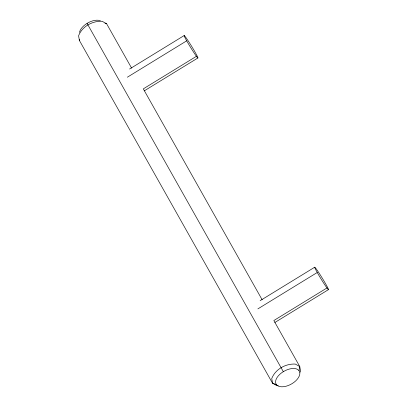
<?xml version="1.0" encoding="UTF-8"?>
<svg xmlns="http://www.w3.org/2000/svg" width="407" height="407" viewBox="0 0 407 407"><rect width="100%" height="100%" fill="white"/><g stroke="black" fill="none" stroke-linecap="round" stroke-linejoin="round"><path stroke-width="0.61" d="M278.261 385.643L277.004 385.719L272.542 383.241L79.39 40.451L79.604 39.265M299.033 370.701L299.771 366.549L273.845 320.538L326.969 287.973M300.025 372.298L300.58 371.265L299.771 366.549L295.314 364.072C285.541 363.563 275.346 369.241 271.734 378.525L272.542 383.241L276.384 384.59M129.589 69.007L184.218 35.521M127.35 77.213L186.706 40.827A13.177 0.728 58.5 0 1 188.558 41.443A13.177 0.728 58.5 0 1 197.878 57.987L144.337 90.812M196.428 56.303L143.305 88.868L262.149 299.781M260.129 300.676L314.759 267.19M257.89 308.882L317.246 272.497A13.177 0.728 58.5 0 1 319.098 273.117A13.177 0.728 58.5 0 1 328.418 289.657L274.873 322.481M104.975 23.184L106.619 23.759L131.619 68.127M106.619 23.759L102.162 21.281C92.389 20.777 82.194 26.45 78.582 35.735L79.39 40.451M283.323 371.662A13.304 7.382 -29.4 0 1 299.71 374.623A13.304 7.382 -29.4 0 1 280.092 386.65A13.304 7.382 -29.4 0 1 283.323 371.662L87.073 23.372M197.878 57.987A13.177 0.728 58.5 0 1 186.706 40.827M328.418 289.657A13.177 0.728 58.5 0 1 317.246 272.497M79.457 32.377A13.304 7.382 -29.4 0 1 87.917 22.873A13.304 7.382 -29.4 0 1 100.376 20.701"/></g></svg>
